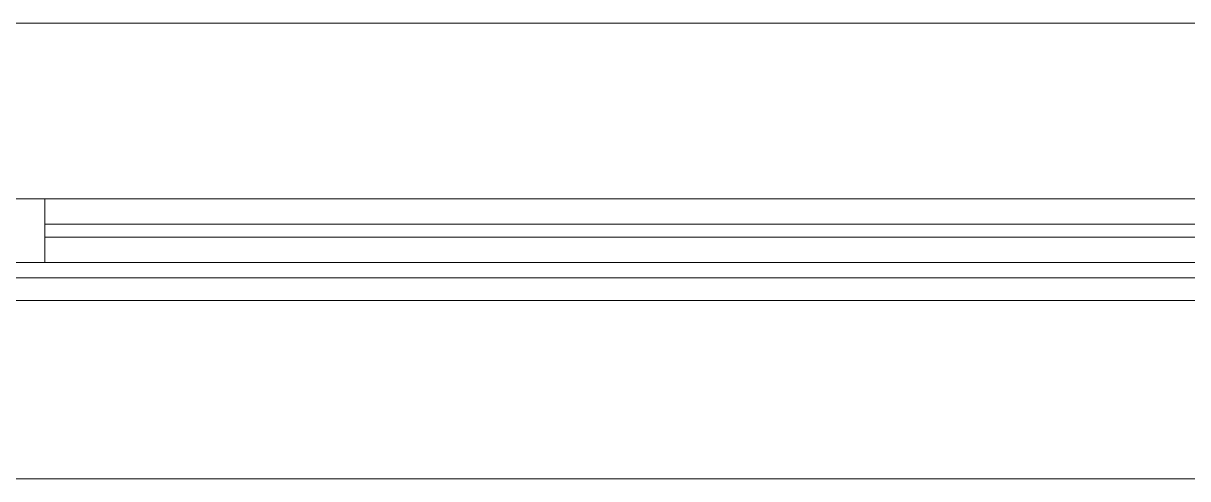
# Model space of a CAD drawing. Header units: millimetres. Extents: x -249154 to 415037, y -45458 to 354837.
# Drawn here: x 34868 to 35782, y 78928 to 79286 of the extents above; entities that cross this region are included whole.
import ezdxf

# ---------------------------------------------------------------- set-up
doc = ezdxf.new("R2010")
doc.units = ezdxf.units.MM
for name, color, linetype, lineweight in [('A-GLAZ', 7, 'Continuous', 9), ('A-GLAZ-1', 7, 'Continuous', 5), ('A-WALL', 7, 'Continuous', 5), ('I-WALL', 7, 'Continuous', 5)]:
    doc.layers.add(name, color=color, linetype=linetype, lineweight=lineweight)

# ---------------------------------------------------------------- blocks, each defined once
blk = doc.blocks.new('120_Окно_СКБ_2Ст - 120_Окно_СКБ_2Ст 2100х2500 _мал створка справа_-V53-Объем проектирования 1 этажа')
at = {"layer": 'A-GLAZ'}
for p, q in [((150, -87), (-980, -87)), ((100, -137), (100, -87)), ((-1000, -137), (170, -137)), ((170, -137), (-1000, -137))]:
    blk.add_line(p, q, dxfattribs=at)
at = {"layer": 'A-GLAZ-1'}
for p, q in [((1050, -57), (-1050, -57)), ((-930, -107), (100, -107)), ((100, -117), (-930, -117))]:
    blk.add_line(p, q, dxfattribs=at)
blk = doc.blocks.new('1floor')
at = {"layer": 'A-WALL'}
for p, q in [((33610, -100), (37990, -100)), ((35970, -258), (33870, -258))]:
    blk.add_line(p, q, dxfattribs=at)
at = {"layer": 'I-WALL'}
blk.add_line((35950, 100), (33891, 100), dxfattribs=at)
at = {"layer": 'A-GLAZ', "color": 3, "rotation": 180}
blk.add_blockref('120_Окно_СКБ_2Ст - 120_Окно_СКБ_2Ст 2100х2500 _мал створка справа_-V53-Объем проектирования 1 этажа', (34920, -175), dxfattribs=at)

msp = doc.modelspace()

# ---------------------------------------------------------------- block references
msp.add_blockref('1floor', (64.7, 79186.05))

doc.saveas('drawing.dxf')
